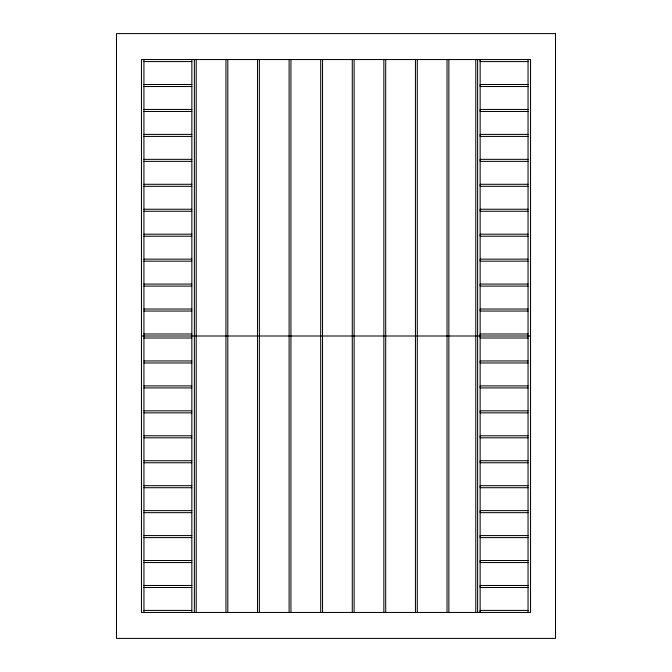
<?xml version="1.0" encoding="UTF-8"?>
<svg xmlns="http://www.w3.org/2000/svg" width="672" height="672" viewBox="0 0 672 672"><rect width="100%" height="100%" fill="white"/><g stroke="black" fill="none" stroke-linecap="round" stroke-linejoin="round"><path stroke-width="1.01" d="M143.951 61.58L191.839 61.58M528.049 61.58L480.161 61.58L480.161 59.548L480.136 612.452L480.161 610.42L528.049 610.42M143.951 84.496L191.839 84.496M528.049 84.496L480.161 84.496L480.161 86.52L528.049 86.52M143.951 86.52L191.839 86.52M143.951 109.444L191.839 109.444M528.049 109.444L480.161 109.444L480.161 111.468L528.049 111.468M143.951 111.468L191.839 111.468M143.951 134.392L191.839 134.392M528.049 134.392L480.161 134.392L480.161 136.416L528.049 136.416M143.951 136.416L191.839 136.416M143.951 159.34L191.839 159.34M528.049 159.34L480.161 159.34L480.161 161.364L528.049 161.364M143.951 161.364L191.839 161.364M143.951 184.288L191.839 184.288M528.049 184.288L480.161 184.288L480.161 186.312L528.049 186.312M143.951 186.312L191.839 186.312M143.951 209.236L191.839 209.236M528.049 209.236L480.161 209.236L480.161 211.26L528.049 211.26M143.951 211.26L191.839 211.26M143.951 234.184L191.839 234.184M528.049 234.184L480.161 234.184L480.161 236.208L528.049 236.208M143.951 236.208L191.839 236.208M143.951 259.132L191.839 259.132M528.049 259.132L480.161 259.132L480.161 261.156L528.049 261.156M143.951 261.156L191.839 261.156M143.951 284.08L191.839 284.08M528.049 284.08L480.161 284.08L480.161 286.104L528.049 286.104M143.951 286.104L191.839 286.104M143.951 309.028L191.839 309.028M528.049 309.028L480.161 309.028L480.161 311.052L528.049 311.052M143.951 311.052L191.839 311.052M143.951 333.976L191.839 333.976M528.049 333.976L480.161 333.976L480.161 338.024L528.049 338.024M141.456 336L530.544 336M143.951 338.024L191.839 338.024M143.951 360.948L191.839 360.948M528.049 360.948L480.161 360.948L480.161 362.972L528.049 362.972M143.951 362.972L191.839 362.972M143.951 385.896L191.839 385.896M528.049 385.896L480.161 385.896L480.161 387.92L528.049 387.92M143.951 387.92L191.839 387.92M143.951 410.844L191.839 410.844M528.049 410.844L480.161 410.844L480.161 412.868L528.049 412.868M143.951 412.868L191.839 412.868M143.951 435.792L191.839 435.792M528.049 435.792L480.161 435.792L480.161 437.816L528.049 437.816M143.951 437.816L191.839 437.816M143.951 460.74L191.839 460.74M528.049 460.74L480.161 460.74L480.161 462.764L528.049 462.764M143.951 462.764L191.839 462.764M143.951 485.688L191.839 485.688M528.049 485.688L480.161 485.688L480.161 487.712L528.049 487.712M143.951 487.712L191.839 487.712M143.951 510.636L191.839 510.636M528.049 510.636L480.161 510.636L480.161 512.66L528.049 512.66M143.951 512.66L191.839 512.66M143.951 535.584L191.839 535.584M528.049 535.584L480.161 535.584L480.161 537.608L528.049 537.608M143.951 537.608L191.839 537.608M143.951 560.532L191.839 560.532M528.049 560.532L480.161 560.532L480.161 562.556L528.049 562.556M143.951 562.556L191.839 562.556M143.951 585.48L191.839 585.48M528.049 585.48L480.161 585.48L480.161 587.504L528.049 587.504M143.951 587.504L191.839 587.504M143.951 610.42L191.839 610.42M528.049 59.548L528.049 612.452M477.632 59.548L477.632 612.452M475.793 59.548L475.793 612.452M448.862 59.548L448.862 612.452M447.023 59.548L447.023 612.452M417.278 59.548L417.278 612.452M415.439 59.548L415.439 612.452M385.703 59.548L385.703 612.452M383.855 59.548L383.855 612.452M354.119 59.548L354.119 612.452M352.279 59.548L352.279 612.452M322.535 59.548L322.535 612.452M320.695 59.548L320.695 612.452M290.951 59.548L290.951 612.452M289.111 59.548L289.111 612.452M259.367 59.548L259.367 612.452M257.527 59.548L257.527 612.452M227.791 59.548L227.791 612.452M225.943 59.548L225.943 612.452M196.207 59.548L196.207 612.452M194.368 59.548L194.368 612.452M191.864 59.548L191.839 612.452M143.926 59.548L143.951 612.452M555.5 33.6L116.5 33.6L116.5 638.4L555.5 638.4L555.5 33.6M530.544 59.548L141.456 59.548L141.456 612.452L530.544 612.452L530.544 59.548"/></g></svg>
